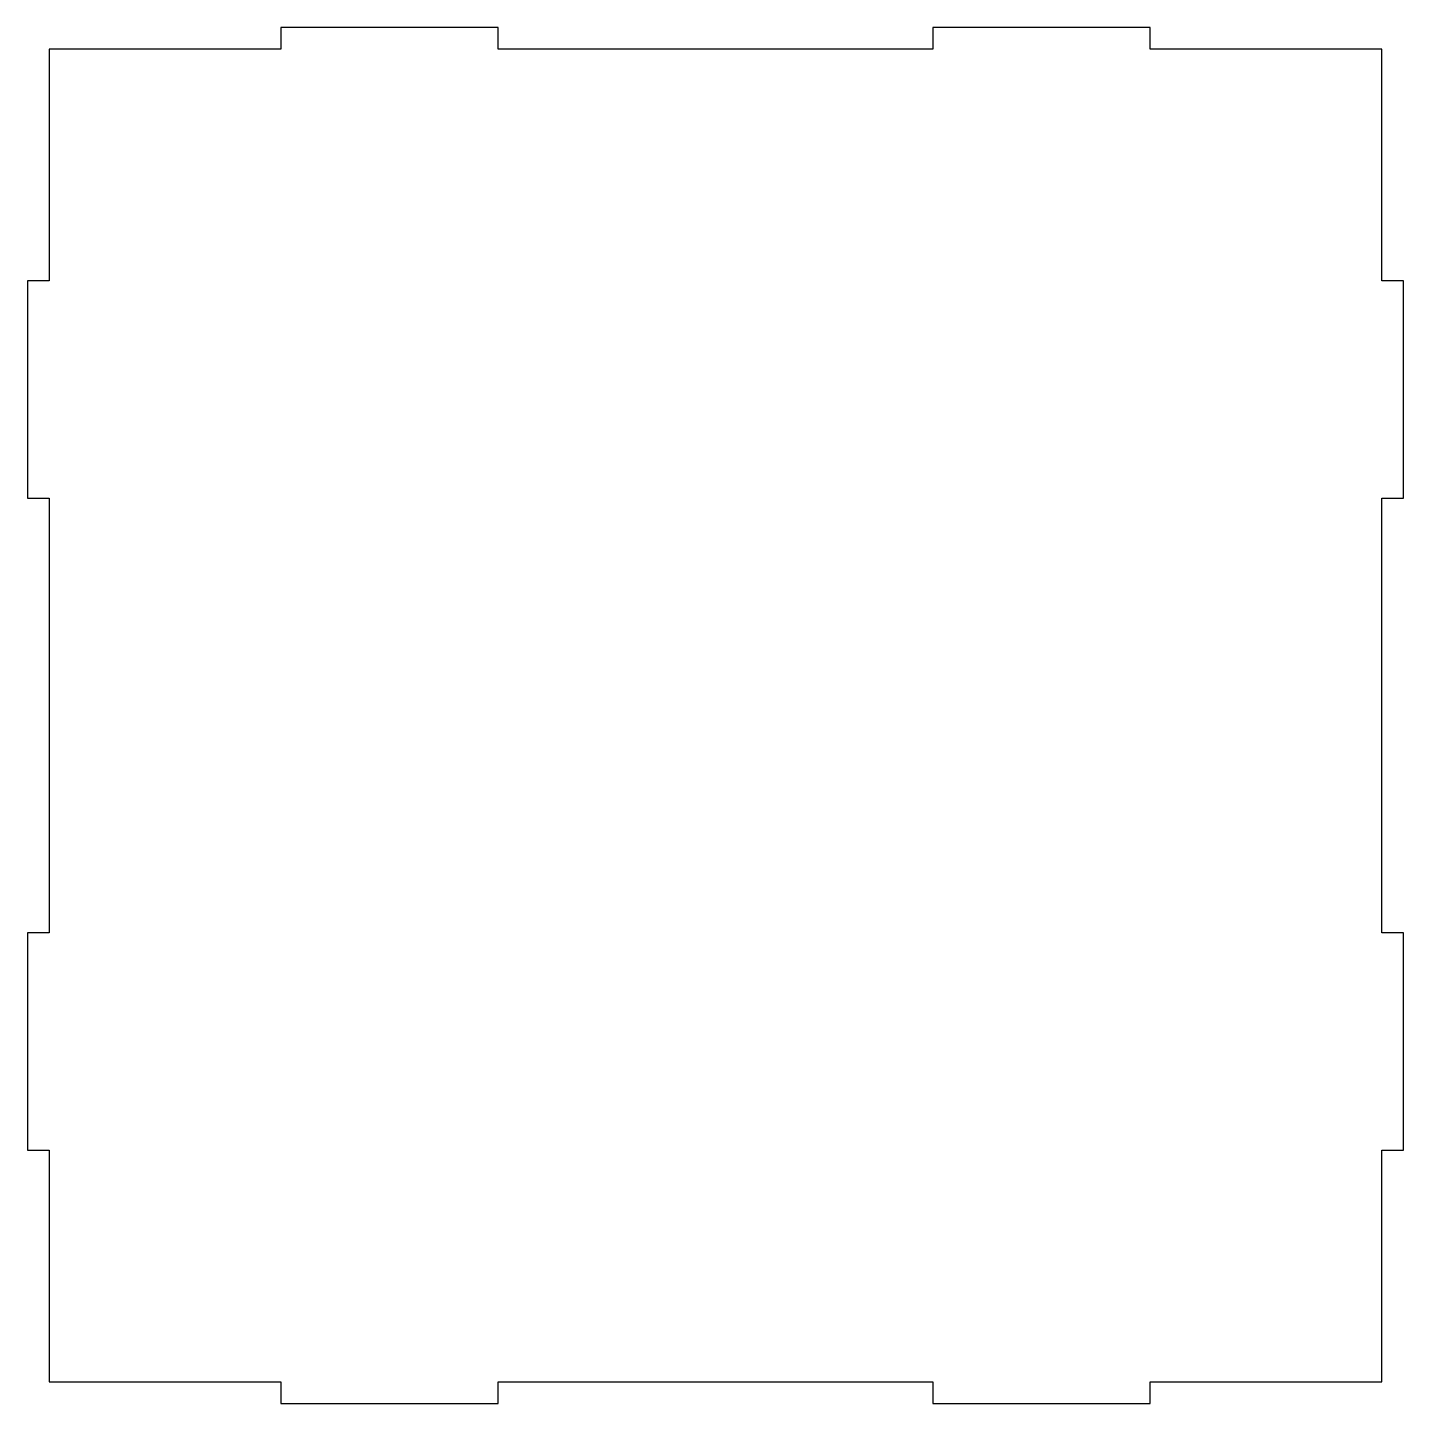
# Model space of a CAD drawing. Header units: millimetres. Extents: x -95 to 95, y -95 to 95.
import ezdxf

# ---------------------------------------------------------------- set-up
doc = ezdxf.new("R2010")
doc.units = ezdxf.units.MM
doc.layers.get('0').update_dxf_attribs({"linetype": 'CONTINUOUS'})

msp = doc.modelspace()

# ---------------------------------------------------------------- linework, layer by layer
msp.add_lwpolyline([(-92, 92), (-92, 60), (-95, 60), (-95, 30), (-92, 30), (-92, -30), (-95, -30), (-95, -60), (-92, -60), (-92, -92), (-60, -92), (-60, -95), (-30, -95), (-30, -92), (30, -92), (30, -95), (60, -95), (60, -92), (92, -92), (92, -60), (95, -60), (95, -30), (92, -30), (92, 30), (95, 30), (95, 60), (92, 60), (92, 92), (60, 92), (60, 95), (30, 95), (30, 92), (-30, 92), (-30, 95), (-60, 95), (-60, 92)], close=True)

doc.saveas('drawing.dxf')
